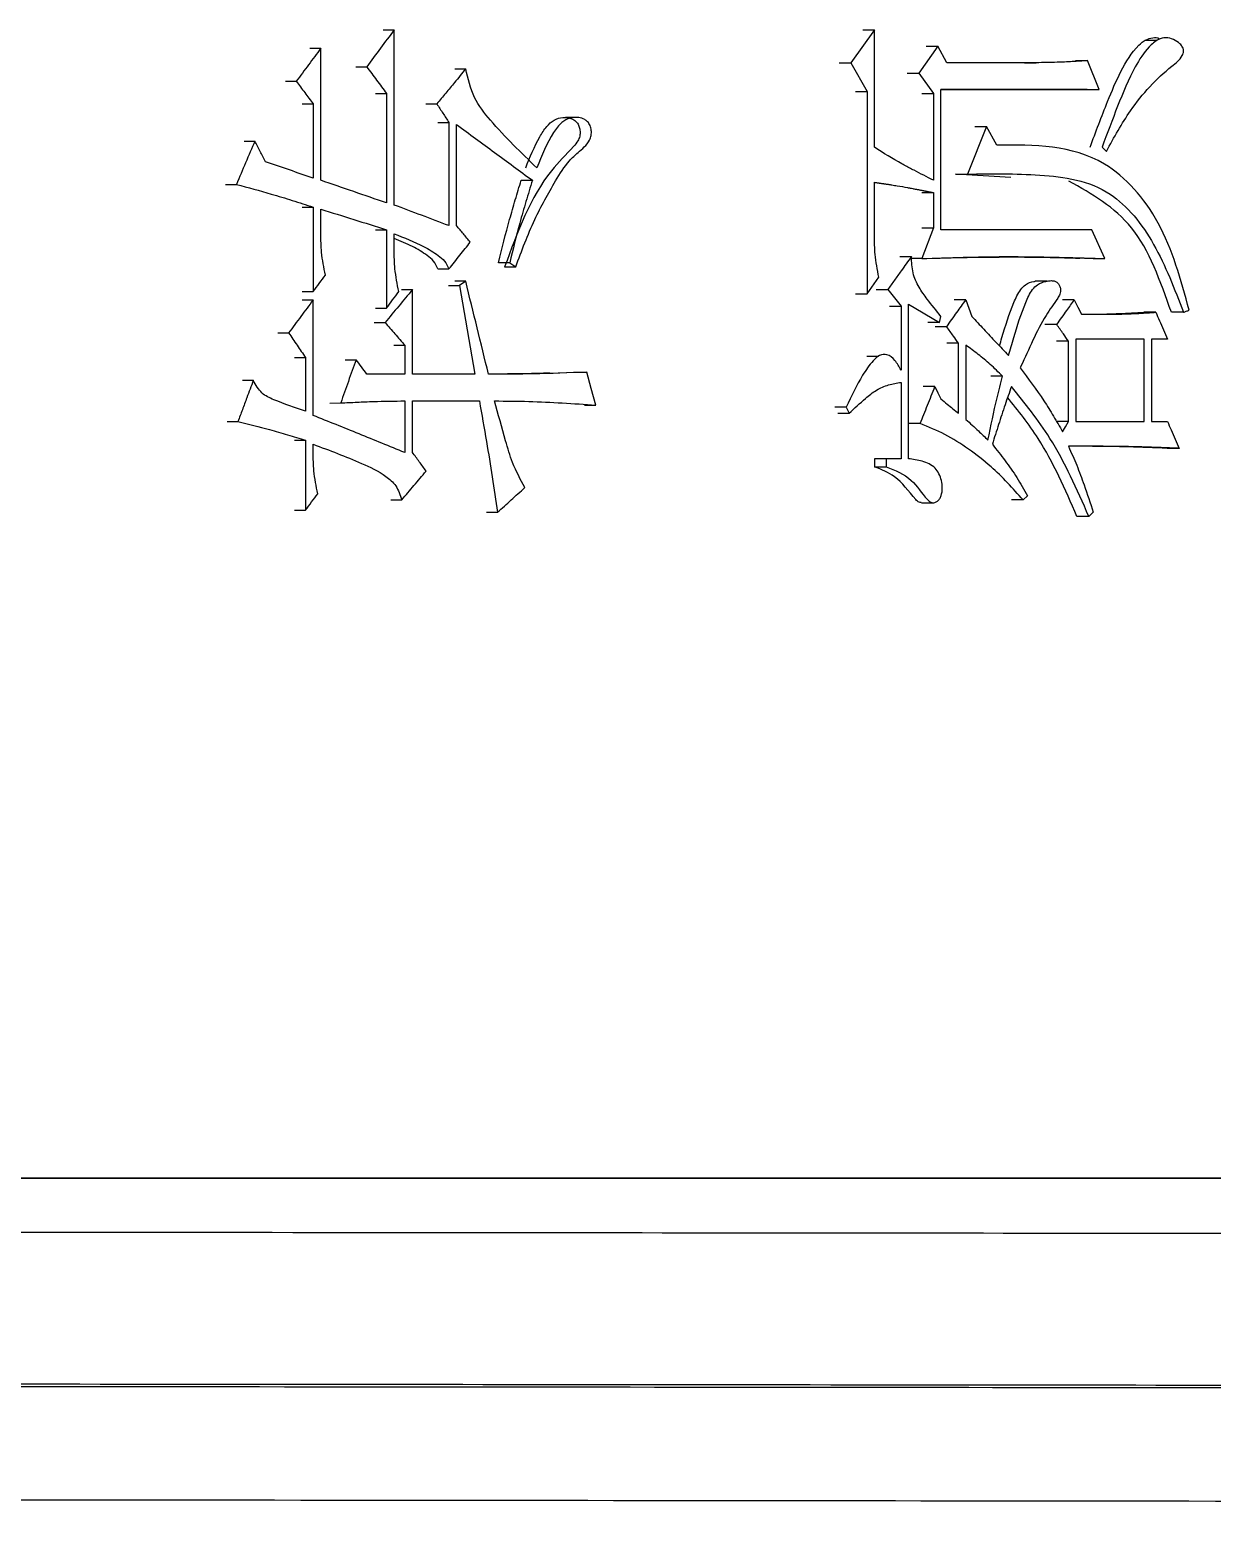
# Model space of a CAD drawing. Header units: millimetres. Extents: x 2404 to 4548, y 1024 to 2541.
# Drawn here: x 3312.79 to 3318.99, y 1237.47 to 1245.26 of the extents above; entities that cross this region are included whole.
import ezdxf

# ---------------------------------------------------------------- set-up
doc = ezdxf.new("R2010")
doc.units = ezdxf.units.MM

msp = doc.modelspace()

# ---------------------------------------------------------------- linework, layer by layer
at = {"color": 7, "linetype": 'Continuous', "lineweight": 25}
for p, q in [((3314.6447, 1245.259), (3314.7021, 1245.259)), ((3314.7021, 1244.3395), (3314.7021, 1245.259)), ((3317.2202, 1245.259), (3317.096, 1245.0859)), ((3317.1596, 1245.259), (3317.2202, 1245.259)), ((3317.2202, 1244.6424), (3317.2202, 1245.259)), ((3317.5532, 1245.1725), (3317.4527, 1245.0318)), ((3317.4921, 1245.1725), (3317.5532, 1245.1725)), ((3317.5995, 1245.0859), (3317.5532, 1245.1725)), ((3318.7019, 1245.2023), (3318.6388, 1245.2023)), ((3314.2605, 1245.1616), (3314.3175, 1245.1616)), ((3314.3175, 1244.4693), (3314.3175, 1245.1616)), ((3318.2752, 1245.0967), (3318.3373, 1245.0968)), ((3318.3985, 1244.9453), (3318.3373, 1245.0968)), ((3314.5008, 1245.0643), (3314.5581, 1245.0643)), ((3315.0193, 1245.0535), (3315.0772, 1245.0535)), ((3317.0355, 1245.0859), (3317.096, 1245.0859)), ((3317.096, 1245.0859), (3317.1814, 1244.9345)), ((3317.3917, 1245.0318), (3317.4527, 1245.0318)), ((3317.4527, 1245.0318), (3317.53, 1244.9237)), ((3318.0692, 1245.0859), (3317.5995, 1245.0859)), ((3318.0074, 1245.0859), (3318.0692, 1245.0859)), ((3314.1321, 1244.9885), (3314.1889, 1244.9885)), ((3317.1209, 1244.9345), (3317.1814, 1244.9345)), ((3317.1814, 1244.9345), (3317.1814, 1243.8744)), ((3317.5686, 1244.9453), (3318.3985, 1244.9453)), ((3317.5686, 1244.2097), (3317.5686, 1244.9453)), ((3318.336, 1244.9453), (3317.5686, 1244.9453)), ((3318.3363, 1244.9453), (3318.3985, 1244.9453)), ((3314.2204, 1244.8696), (3314.2773, 1244.8696)), ((3314.2773, 1244.8696), (3314.2773, 1244.4801)), ((3314.6621, 1244.9236), (3314.6621, 1244.3503)), ((3314.868, 1244.8696), (3314.9257, 1244.8696)), ((3317.469, 1244.9237), (3317.53, 1244.9237)), ((3317.53, 1244.9237), (3317.53, 1244.4693)), ((3315.6585, 1244.7991), (3315.5996, 1244.7991)), ((3314.9317, 1244.7722), (3314.9895, 1244.7722)), ((3314.9895, 1244.7722), (3314.9895, 1244.2313)), ((3315.0294, 1244.2313), (3315.0294, 1244.7614)), ((3317.8078, 1244.7506), (3317.7076, 1244.5018)), ((3317.7464, 1244.7506), (3317.8078, 1244.7506)), ((3317.8617, 1244.6532), (3317.8078, 1244.7506)), ((3313.915, 1244.6748), (3313.9715, 1244.6748)), ((3315.3685, 1244.4693), (3315.4268, 1244.4693)), ((3317.9352, 1244.4838), (3317.646, 1244.5018)), ((3317.6463, 1244.5018), (3317.7076, 1244.5018)), ((3313.8183, 1244.4477), (3313.8747, 1244.4477)), ((3317.2202, 1244.1773), (3317.2202, 1244.4585)), ((3317.469, 1244.4044), (3317.53, 1244.4044)), ((3317.53, 1244.4044), (3317.53, 1244.2205)), ((3314.2773, 1244.3287), (3314.2773, 1243.8852)), ((3314.3175, 1244.1881), (3314.3175, 1244.3179)), ((3314.6048, 1244.2097), (3314.6621, 1244.2097)), ((3314.6621, 1244.2097), (3314.6621, 1243.7986)), ((3314.7021, 1244.1015), (3314.7021, 1244.1881)), ((3317.53, 1244.2205), (3317.4681, 1244.0583)), ((3317.469, 1244.2205), (3317.53, 1244.2205)), ((3318.3603, 1244.2097), (3317.5686, 1244.2097)), ((3318.4291, 1244.0583), (3318.3603, 1244.2097)), ((3314.9314, 1244.0041), (3314.9895, 1244.0041)), ((3315.3077, 1244.0366), (3315.2496, 1244.0366)), ((3315.3077, 1244.0366), (3315.3395, 1244.015)), ((3317.3531, 1244.0691), (3317.414, 1244.0691)), ((3317.4681, 1244.0583), (3317.4072, 1244.0583)), ((3318.3665, 1244.0583), (3318.2977, 1244.0607)), ((3318.3668, 1244.0583), (3318.4291, 1244.0583)), ((3315.0772, 1243.9393), (3315.0193, 1243.9393)), ((3315.0772, 1243.9393), (3315.0453, 1243.9176)), ((3317.1814, 1243.8744), (3317.2435, 1243.9609)), ((3318.1257, 1243.9402), (3318.0634, 1243.9402)), ((3314.7405, 1243.896), (3314.798, 1243.896)), ((3314.798, 1243.4525), (3314.798, 1243.896)), ((3314.9874, 1243.9176), (3315.0453, 1243.9176)), ((3317.1209, 1243.8744), (3317.1814, 1243.8744)), ((3317.2293, 1243.896), (3317.29, 1243.896)), ((3317.29, 1243.896), (3317.3598, 1243.8095)), ((3314.2204, 1243.8419), (3314.2773, 1243.8419)), ((3314.2773, 1243.2361), (3314.2773, 1243.8419)), ((3317.299, 1243.8095), (3317.3598, 1243.8095)), ((3317.3598, 1243.8095), (3317.3598, 1243.4741)), ((3317.3985, 1243.8203), (3317.5609, 1243.7229)), ((3317.6999, 1243.8419), (3317.6386, 1243.8419)), ((3318.2685, 1243.8419), (3318.2064, 1243.8419)), ((3318.6959, 1243.777), (3318.6333, 1243.777)), ((3314.5968, 1243.7229), (3314.6541, 1243.7229)), ((3317.5609, 1243.7229), (3317.4998, 1243.7229)), ((3317.5995, 1243.7013), (3317.5384, 1243.7013)), ((3317.5609, 1243.7229), (3317.5686, 1243.7554)), ((3318.1766, 1243.7121), (3318.1146, 1243.7121)), ((3314.0919, 1243.6688), (3314.1487, 1243.6688)), ((3317.6613, 1243.6148), (3317.6001, 1243.6148)), ((3317.6613, 1243.247), (3317.6613, 1243.6148)), ((3318.2378, 1243.6256), (3318.1759, 1243.6256)), ((3318.2378, 1243.2037), (3318.2378, 1243.6256)), ((3318.635, 1243.6364), (3318.2761, 1243.6364)), ((3318.2761, 1243.6364), (3318.2761, 1243.2037)), ((3318.5722, 1243.6364), (3318.2761, 1243.6364)), ((3318.635, 1243.6364), (3318.5725, 1243.6364)), ((3318.635, 1243.2037), (3318.635, 1243.6364)), ((3318.7568, 1243.6364), (3318.6731, 1243.6364)), ((3318.6731, 1243.6364), (3318.6731, 1243.2037)), ((3318.7568, 1243.6364), (3318.6941, 1243.6364)), ((3314.1803, 1243.539), (3314.2371, 1243.539)), ((3314.2371, 1243.539), (3314.2371, 1243.2578)), ((3314.7006, 1243.6039), (3314.7581, 1243.6039)), ((3314.7581, 1243.6039), (3314.7581, 1243.4525)), ((3317.2412, 1243.5454), (3317.1802, 1243.5454)), ((3317.6999, 1243.604), (3317.6999, 1243.2145)), ((3314.4448, 1243.5282), (3314.502, 1243.5282)), ((3315.5173, 1243.4584), (3315.6528, 1243.4633)), ((3315.6528, 1243.4633), (3315.7118, 1243.4633)), ((3313.907, 1243.4202), (3313.9635, 1243.4202)), ((3314.7581, 1243.4525), (3314.5581, 1243.4525)), ((3315.1249, 1243.4525), (3314.798, 1243.4525)), ((3317.3598, 1243.4092), (3317.3598, 1243.009)), ((3317.5377, 1243.3876), (3317.4767, 1243.3876)), ((3317.8924, 1243.4417), (3317.8309, 1243.4417)), ((3314.3647, 1243.301), (3314.4218, 1243.3011)), ((3314.7581, 1243.3119), (3314.7581, 1243.0414)), ((3314.798, 1243.3119), (3315.1488, 1243.3119)), ((3314.798, 1243.0414), (3314.798, 1243.3119)), ((3315.0908, 1243.3119), (3315.1488, 1243.3119)), ((3315.7005, 1243.2902), (3315.7592, 1243.2902)), ((3317.0726, 1243.2794), (3317.0122, 1243.2794)), ((3317.0278, 1243.247), (3317.0882, 1243.247)), ((3317.0726, 1243.2794), (3317.0882, 1243.247)), ((3313.8264, 1243.2037), (3313.8828, 1243.2037)), ((3318.2378, 1243.2037), (3318.1759, 1243.2037)), ((3318.2761, 1243.2037), (3318.635, 1243.2037)), ((3318.6731, 1243.2037), (3318.7568, 1243.2037)), ((3314.2371, 1243.1063), (3314.2371, 1242.7385)), ((3314.2773, 1243.0414), (3314.2773, 1243.0847)), ((3317.2212, 1243.009), (3317.2212, 1242.9657)), ((3317.2823, 1243.009), (3317.2216, 1243.009)), ((3317.2823, 1243.009), (3317.2823, 1242.9657)), ((3317.3598, 1243.009), (3317.2823, 1243.009)), ((3318.8176, 1243.0631), (3318.7548, 1243.0631)), ((3317.2212, 1242.9657), (3317.2823, 1242.9657)), ((3314.6846, 1242.7926), (3314.7421, 1242.7926)), ((3317.4668, 1242.778), (3317.5282, 1242.778)), ((3318.0001, 1242.7927), (3318.0231, 1242.8143)), ((3315.1861, 1242.7277), (3315.2442, 1242.7277)), ((3318.345, 1242.7061), (3318.2825, 1242.7061)), ((3318.345, 1242.7061), (3318.3679, 1242.7278))]:
    msp.add_line(p, q, dxfattribs=at)
at = {"color": 7, "linetype": 'Continuous', "lineweight": 25, "flags": 128}
for points in [[(3314.6047, 1244.9236), (3314.6333, 1244.9236), (3314.6621, 1244.9236)], [(3318.4138, 1244.6424), (3318.4253, 1244.6316), (3318.4367, 1244.6208)], [(3314.2204, 1244.3287), (3314.2364, 1244.3287), (3314.2527, 1244.3287), (3314.2773, 1244.3287)], [(3315.2813, 1244.015), (3315.2956, 1244.015), (3315.3102, 1244.015), (3315.3249, 1244.015), (3315.3395, 1244.015)], [(3314.2204, 1243.8852), (3314.2346, 1243.8852), (3314.249, 1243.8852), (3314.2773, 1243.8852)], [(3315.0453, 1243.9176), (3315.0851, 1243.6851), (3315.1249, 1243.4525)], [(3314.6048, 1243.7986), (3314.619, 1243.7986), (3314.6336, 1243.7986), (3314.6621, 1243.7986)], [(3317.3985, 1243.009), (3317.3985, 1243.4147), (3317.3985, 1243.8203)], [(3317.6999, 1243.8419), (3317.7153, 1243.7987), (3317.7307, 1243.7554)], [(3318.2685, 1243.8419), (3318.2876, 1243.8041), (3318.3067, 1243.7662)], [(3318.8404, 1243.777), (3318.8148, 1243.777), (3318.7961, 1243.777), (3318.7776, 1243.777)], [(3315.7592, 1243.2902), (3315.7355, 1243.3768), (3315.7118, 1243.4633)], [(3317.5377, 1243.3876), (3317.5532, 1243.3552), (3317.5686, 1243.3227)], [(3317.4604, 1243.1929), (3317.4449, 1243.1929), (3317.4294, 1243.1929), (3317.3995, 1243.1929)], [(3318.2072, 1243.1496), (3318.2225, 1243.1767), (3318.2378, 1243.2037)], [(3314.1803, 1243.1063), (3314.1947, 1243.1063), (3314.2094, 1243.1063), (3314.2371, 1243.1063)], [(3318.0001, 1242.7927), (3317.9774, 1242.7927), (3317.9578, 1242.7927), (3317.9384, 1242.7927)], [(3314.1803, 1242.7385), (3314.1945, 1242.7385), (3314.2089, 1242.7385), (3314.2371, 1242.7385)]]:
    msp.add_lwpolyline(points, dxfattribs=at)
at = {"color": 7, "linetype": 'Continuous', "lineweight": 25}
for points, knots in [([(3314.7021, 1245.259), (3314.6781, 1245.2265), (3314.6301, 1245.1616), (3314.5821, 1245.0967), (3314.5581, 1245.0643)], [0, 0, 0, 0, 0.5, 1, 1, 1, 1]), ([(3318.3513, 1244.6424), (3318.3813, 1244.723), (3318.4315, 1244.858), (3318.5099, 1245.0421), (3318.5777, 1245.1556), (3318.6414, 1245.2071), (3318.6791, 1245.2191), (3318.7058, 1245.218), (3318.718, 1245.2104), (3318.7193, 1245.2095)], [0, 0, 0, 0, 0.340614, 0.570086, 0.802719, 0.875052, 0.933763, 0.992662, 1, 1, 1, 1]), ([(3318.4367, 1244.6208), (3318.4771, 1244.6941), (3318.5722, 1244.8665), (3318.7156, 1245.022), (3318.8242, 1245.101), (3318.8401, 1245.1337), (3318.8423, 1245.1452), (3318.8409, 1245.1566), (3318.8348, 1245.1709), (3318.8181, 1245.1909), (3318.7884, 1245.2102), (3318.7488, 1245.2211), (3318.7028, 1245.2074), (3318.6449, 1245.1579), (3318.5692, 1245.0408), (3318.4944, 1244.858), (3318.4408, 1244.7144), (3318.4139, 1244.6424)], [0, 0, 0, 0, 0.163724, 0.385241, 0.440262, 0.448909, 0.455116, 0.461357, 0.469621, 0.484499, 0.514444, 0.547094, 0.577932, 0.622921, 0.7083, 0.85364, 1, 1, 1, 1]), ([(3314.3175, 1245.1616), (3314.2961, 1245.1328), (3314.2532, 1245.0751), (3314.2103, 1245.0174), (3314.1889, 1244.9885)], [0, 0, 0, 0, 0.5, 1, 1, 1, 1]), ([(3318.3373, 1245.0968), (3318.3108, 1245.0949), (3318.2577, 1245.0912), (3318.1684, 1245.0872), (3318.1055, 1245.0864), (3318.0692, 1245.0859)], [0, 0, 0, 0, 0.29749, 0.594994, 1, 1, 1, 1]), ([(3314.5581, 1245.0643), (3314.5754, 1245.0408), (3314.6101, 1244.994), (3314.6448, 1244.9471), (3314.6621, 1244.9236)], [0, 0, 0, 0, 0.499999, 1, 1, 1, 1]), ([(3315.0772, 1245.0535), (3315.0577, 1245.0298), (3315.0227, 1244.9873), (3314.9723, 1244.926), (3314.9412, 1244.8884), (3314.9257, 1244.8696)], [0, 0, 0, 0, 0.386049, 0.693024, 1, 1, 1, 1]), ([(3315.4506, 1244.5342), (3315.3675, 1244.6143), (3315.2513, 1244.7262), (3315.1141, 1244.8986), (3315.0896, 1245.0014), (3315.0772, 1245.0535)], [0, 0, 0, 0, 0.553442, 0.773992, 1, 1, 1, 1]), ([(3314.1889, 1244.9885), (3314.2036, 1244.9687), (3314.2331, 1244.9291), (3314.2626, 1244.8894), (3314.2773, 1244.8696)], [0, 0, 0, 0, 0.499999, 1, 1, 1, 1]), ([(3314.9257, 1244.8696), (3314.9364, 1244.8533), (3314.9576, 1244.8209), (3314.9789, 1244.7884), (3314.9895, 1244.7722)], [0, 0, 0, 0, 0.499999, 1, 1, 1, 1]), ([(3315.3919, 1244.5342), (3315.4143, 1244.5901), (3315.4452, 1244.6672), (3315.4981, 1244.7502), (3315.5394, 1244.7884), (3315.5848, 1244.8016), (3315.6225, 1244.7977), (3315.6487, 1244.7853), (3315.6644, 1244.7694), (3315.6739, 1244.749), (3315.6779, 1244.7252), (3315.6759, 1244.6998), (3315.6648, 1244.671), (3315.6121, 1244.613), (3315.4386, 1244.441), (3315.3488, 1244.1983), (3315.281, 1244.015)], [0, 0, 0, 0, 0.133499, 0.184051, 0.225722, 0.267722, 0.304937, 0.324851, 0.341374, 0.357927, 0.374455, 0.392764, 0.411749, 0.441496, 0.578283, 1, 1, 1, 1]), ([(3315.3395, 1244.015), (3315.3708, 1244.099), (3315.4296, 1244.257), (3315.5306, 1244.4385), (3315.6057, 1244.559), (3315.6614, 1244.6121), (3315.6996, 1244.6429), (3315.7252, 1244.6722), (3315.7359, 1244.7045), (3315.7367, 1244.7314), (3315.7305, 1244.7567), (3315.7179, 1244.7765), (3315.6974, 1244.7916), (3315.6654, 1244.8009), (3315.6229, 1244.7985), (3315.5753, 1244.7718), (3315.5106, 1244.686), (3315.4762, 1244.5989), (3315.4506, 1244.5342)], [0, 0, 0, 0, 0.197624, 0.371591, 0.471167, 0.521337, 0.556787, 0.592598, 0.61138, 0.630161, 0.649113, 0.666951, 0.682877, 0.711545, 0.752921, 0.793459, 0.846543, 1, 1, 1, 1]), ([(3315.0294, 1244.7614), (3315.0957, 1244.7127), (3315.2284, 1244.6154), (3315.3607, 1244.518), (3315.4268, 1244.4693)], [0, 0, 0, 0, 0.5, 1, 1, 1, 1]), ([(3313.9715, 1244.6748), (3313.9554, 1244.637), (3313.9231, 1244.5613), (3313.8909, 1244.4855), (3313.8747, 1244.4477)], [0, 0, 0, 0, 0.499999, 1, 1, 1, 1]), ([(3314.0279, 1244.5667), (3314.0185, 1244.5847), (3313.9997, 1244.6208), (3313.9809, 1244.6568), (3313.9715, 1244.6748)], [0, 0, 0, 0, 0.499998, 1, 1, 1, 1]), ([(3317.53, 1244.4693), (3317.496, 1244.4866), (3317.4576, 1244.506), (3317.4025, 1244.5347), (3317.3321, 1244.5717), (3317.2679, 1244.6123), (3317.2202, 1244.6424)], [0, 0, 0, 0, 0.3251759, 0.3658227, 0.5284141, 1, 1, 1, 1]), ([(3318.8708, 1243.7879), (3318.8271, 1243.9472), (3318.742, 1244.2577), (3318.3855, 1244.6576), (3318.059, 1244.6549), (3317.8617, 1244.6532)], [0, 0, 0, 0, 0.294377, 0.5735664, 1, 1, 1, 1]), ([(3314.2773, 1244.4801), (3314.2358, 1244.4946), (3314.1527, 1244.5234), (3314.0695, 1244.5523), (3314.0279, 1244.5667)], [0, 0, 0, 0, 0.4999992, 1, 1, 1, 1]), ([(3314.6621, 1244.3503), (3314.6048, 1244.3702), (3314.4901, 1244.4098), (3314.375, 1244.4495), (3314.3175, 1244.4693)], [0, 0, 0, 0, 0.5000002, 1, 1, 1, 1]), ([(3315.2493, 1244.0366), (3315.268, 1244.1128), (3315.2953, 1244.2237), (3315.3372, 1244.367), (3315.3578, 1244.4352), (3315.3681, 1244.4693)], [0, 0, 0, 0, 0.5221196, 0.7610345, 1, 1, 1, 1]), ([(3315.4268, 1244.4693), (3315.4155, 1244.4321), (3315.3929, 1244.3576), (3315.3513, 1244.2141), (3315.3249, 1244.1064), (3315.3077, 1244.0366)], [0, 0, 0, 0, 0.260983, 0.521979, 1, 1, 1, 1]), ([(3317.7076, 1244.5018), (3317.8335, 1244.5034), (3318.085, 1244.5065), (3318.4529, 1244.4546), (3318.7029, 1244.1393), (3318.794, 1243.8994), (3318.8404, 1243.777)], [0, 0, 0, 0, 0.273656, 0.546764, 0.768873, 1, 1, 1, 1]), ([(3313.8747, 1244.4477), (3313.9358, 1244.4313), (3314.0339, 1244.4051), (3314.1678, 1244.3638), (3314.2408, 1244.3404), (3314.2773, 1244.3287)], [0, 0, 0, 0, 0.452168, 0.726066, 1, 1, 1, 1]), ([(3317.2202, 1244.4585), (3317.2225, 1244.4582), (3317.2271, 1244.4575), (3317.2327, 1244.4567), (3317.2384, 1244.4559), (3317.243, 1244.4552), (3317.2476, 1244.4546), (3317.2521, 1244.4539), (3317.2567, 1244.4533), (3317.2624, 1244.4524), (3317.2669, 1244.4518), (3317.2726, 1244.4509), (3317.2783, 1244.4501), (3317.2851, 1244.4491), (3317.2919, 1244.448), (3317.2988, 1244.447), (3317.3056, 1244.4459), (3317.3192, 1244.4438), (3317.3488, 1244.4391), (3317.3782, 1244.4339), (3317.4009, 1244.4297), (3317.4099, 1244.428), (3317.419, 1244.4263), (3317.4303, 1244.4242), (3317.4393, 1244.4224), (3317.4484, 1244.4207), (3317.4551, 1244.4194), (3317.4608, 1244.4183), (3317.4664, 1244.4171), (3317.471, 1244.4163), (3317.4755, 1244.4154), (3317.48, 1244.4145), (3317.4845, 1244.4136), (3317.4901, 1244.4124), (3317.4947, 1244.4115), (3317.5003, 1244.4104), (3317.5048, 1244.4095), (3317.5093, 1244.4086), (3317.5138, 1244.4077), (3317.5183, 1244.4068), (3317.5241, 1244.4056), (3317.5276, 1244.4049), (3317.53, 1244.4044)], [0, 0, 0, 0, 0.0219516, 0.0439031, 0.0548788, 0.0768302, 0.0878059, 0.0987817, 0.1207331, 0.1317088, 0.1536602, 0.164636, 0.1865874, 0.2085388, 0.2304903, 0.2524417, 0.2743931, 0.2963446, 0.3841508, 0.5597666, 0.581718, 0.6036694, 0.6475723, 0.6695238, 0.7134267, 0.7353781, 0.7573295, 0.779281, 0.7902567, 0.8122081, 0.8231838, 0.8341595, 0.856111, 0.8670867, 0.8890381, 0.9000138, 0.9219653, 0.932941, 0.9439167, 0.9658681, 0.9768438, 1, 1, 1, 1]), ([(3318.7773, 1243.777), (3318.7198, 1243.9403), (3318.6083, 1244.2571), (3318.3606, 1244.397), (3318.2405, 1244.4648)], [0, 0, 0, 0, 0.515406, 1, 1, 1, 1]), ([(3314.3175, 1244.3179), (3314.375, 1244.2998), (3314.4901, 1244.2638), (3314.6048, 1244.2277), (3314.6621, 1244.2097)], [0, 0, 0, 0, 0.5, 1, 1, 1, 1]), ([(3314.9895, 1244.2313), (3314.9417, 1244.2494), (3314.846, 1244.2854), (3314.7501, 1244.3215), (3314.7021, 1244.3395)], [0, 0, 0, 0, 0.5, 1, 1, 1, 1]), ([(3314.3416, 1243.9717), (3314.3336, 1244.0115), (3314.3193, 1244.0826), (3314.318, 1244.1558), (3314.3175, 1244.1881)], [0, 0, 0, 0, 0.558835, 1, 1, 1, 1]), ([(3314.7021, 1244.1881), (3314.7544, 1244.1679), (3314.8341, 1244.1371), (3314.9204, 1244.0852), (3314.969, 1244.0485), (3314.9826, 1244.019), (3314.9895, 1244.0042)], [0, 0, 0, 0, 0.494008, 0.754052, 0.875824, 1, 1, 1, 1]), ([(3314.9314, 1244.0042), (3314.9245, 1244.019), (3314.911, 1244.0485), (3314.8624, 1244.0851), (3314.7947, 1244.1267), (3314.7347, 1244.1503), (3314.7021, 1244.1632)], [0, 0, 0, 0, 0.152424, 0.301831, 0.620832, 1, 1, 1, 1]), ([(3315.101, 1244.1448), (3315.0891, 1244.1592), (3315.0652, 1244.1881), (3315.0413, 1244.2169), (3315.0294, 1244.2313)], [0, 0, 0, 0, 0.500001, 1, 1, 1, 1]), ([(3317.2435, 1243.9609), (3317.2358, 1244.0007), (3317.222, 1244.0718), (3317.2208, 1244.145), (3317.2202, 1244.1773)], [0, 0, 0, 0, 0.558835, 1, 1, 1, 1]), ([(3314.7261, 1243.8852), (3314.7182, 1243.9249), (3314.7039, 1243.9961), (3314.7027, 1244.0692), (3314.7021, 1244.1015)], [0, 0, 0, 0, 0.558835, 1, 1, 1, 1]), ([(3314.9895, 1244.0041), (3314.9991, 1244.0162), (3315.0182, 1244.0403), (3315.0554, 1244.0872), (3315.083, 1244.122), (3315.101, 1244.1448)], [0, 0, 0, 0, 0.257094, 0.514188, 1, 1, 1, 1]), ([(3317.414, 1244.0691), (3317.3961, 1244.0441), (3317.3665, 1244.0028), (3317.3252, 1243.9451), (3317.3018, 1243.9124), (3317.29, 1243.896)], [0, 0, 0, 0, 0.432628, 0.7163138, 1, 1, 1, 1]), ([(3317.5686, 1243.7554), (3317.5447, 1243.7853), (3317.5052, 1243.8347), (3317.4523, 1243.9066), (3317.4183, 1243.9824), (3317.4154, 1244.04), (3317.414, 1244.0691)], [0, 0, 0, 0, 0.334385, 0.552202, 0.773272, 1, 1, 1, 1]), ([(3317.4681, 1244.0583), (3317.5405, 1244.0609), (3317.6852, 1244.066), (3317.8474, 1244.0689), (3317.9397, 1244.0688), (3317.9622, 1244.0687), (3317.9689, 1244.0686), (3317.9757, 1244.0686), (3317.9824, 1244.0685), (3317.9892, 1244.0685), (3317.9982, 1244.0684), (3318.0072, 1244.0683), (3318.0162, 1244.0682), (3318.0229, 1244.0682), (3318.0296, 1244.0681), (3318.0364, 1244.068), (3318.0431, 1244.0679), (3318.0499, 1244.0678), (3318.0588, 1244.0677), (3318.0678, 1244.0676), (3318.0768, 1244.0674), (3318.0835, 1244.0673), (3318.0903, 1244.0672), (3318.097, 1244.0671), (3318.1038, 1244.067), (3318.1105, 1244.0668), (3318.1172, 1244.0667), (3318.124, 1244.0666), (3318.1329, 1244.0664), (3318.1419, 1244.0662), (3318.1509, 1244.066), (3318.1576, 1244.0659), (3318.1643, 1244.0657), (3318.1711, 1244.0656), (3318.1778, 1244.0654), (3318.1845, 1244.0653), (3318.1935, 1244.065), (3318.2025, 1244.0648), (3318.2114, 1244.0646), (3318.2181, 1244.0644), (3318.2249, 1244.0643), (3318.2316, 1244.0641), (3318.2383, 1244.0639), (3318.245, 1244.0637), (3318.2517, 1244.0635), (3318.2585, 1244.0634), (3318.2674, 1244.0631), (3318.2764, 1244.0629), (3318.2853, 1244.0626), (3318.2921, 1244.0624), (3318.2988, 1244.0622), (3318.3055, 1244.062), (3318.3122, 1244.0618), (3318.3189, 1244.0616), (3318.3279, 1244.0614), (3318.3368, 1244.0611), (3318.3458, 1244.0608), (3318.3525, 1244.0606), (3318.3592, 1244.0604), (3318.3659, 1244.0602), (3318.3726, 1244.06), (3318.3793, 1244.0598), (3318.386, 1244.0596), (3318.395, 1244.0593), (3318.4039, 1244.0591), (3318.4129, 1244.0588), (3318.4205, 1244.0586), (3318.4259, 1244.0584), (3318.4291, 1244.0583)], [0, 0, 0, 0, 0.2246902, 0.4493888, 0.5055613, 0.5125828, 0.5196044, 0.5266259, 0.5336475, 0.540669, 0.5476905, 0.5617336, 0.5687552, 0.5757767, 0.5827982, 0.5898198, 0.5968413, 0.6038628, 0.6108844, 0.6249275, 0.631949, 0.6389705, 0.6459921, 0.6530136, 0.6600352, 0.6670567, 0.6740782, 0.6810998, 0.6881213, 0.7021644, 0.7091859, 0.7162075, 0.723229, 0.7302506, 0.7372721, 0.7442936, 0.7513152, 0.7653583, 0.7723798, 0.7794013, 0.7864229, 0.7934444, 0.800466, 0.8074875, 0.814509, 0.8215306, 0.8285521, 0.8425952, 0.8496167, 0.8566383, 0.8636598, 0.8706814, 0.8777029, 0.8847244, 0.891746, 0.9057891, 0.9128106, 0.9198321, 0.9268537, 0.9338752, 0.9408967, 0.9479183, 0.9549398, 0.9619614, 0.9760044, 0.983026, 0.9900475, 1, 1, 1, 1]), ([(3317.5445, 1244.061), (3317.5532, 1244.0612), (3317.6314, 1244.0637), (3317.8844, 1244.0686), (3318.1039, 1244.0657), (3318.2275, 1244.0629), (3318.2732, 1244.0616), (3318.2916, 1244.0611), (3318.2973, 1244.0609), (3318.2976, 1244.0609), (3318.2978, 1244.0609)], [0, 0, 0, 0, 0.05514, 0.498585, 0.766188, 0.892547, 0.95596, 0.964089, 0.972518, 1, 1, 1, 1]), ([(3314.2773, 1243.8852), (3314.288, 1243.8996), (3314.3095, 1243.9285), (3314.3309, 1243.9573), (3314.3416, 1243.9717)], [0, 0, 0, 0, 0.5, 1, 1, 1, 1]), ([(3315.1965, 1243.4525), (3315.1766, 1243.5336), (3315.1369, 1243.6959), (3315.0971, 1243.8581), (3315.0772, 1243.9393)], [0, 0, 0, 0, 0.5, 1, 1, 1, 1]), ([(3317.8761, 1243.6002), (3317.8803, 1243.6148), (3317.9029, 1243.6921), (3317.9352, 1243.7933), (3317.9779, 1243.8885), (3318.0157, 1243.9266), (3318.0437, 1243.9371), (3318.061, 1243.9393), (3318.0632, 1243.9396)], [0, 0, 0, 0, 0.106522, 0.565835, 0.752734, 0.847216, 0.981134, 1, 1, 1, 1]), ([(3317.9232, 1243.5499), (3317.9324, 1243.5812), (3317.9597, 1243.6754), (3317.9971, 1243.7934), (3318.04, 1243.8884), (3318.0779, 1243.927), (3318.1136, 1243.9382), (3318.1447, 1243.944), (3318.1656, 1243.9413), (3318.1801, 1243.9327), (3318.1901, 1243.9197), (3318.1959, 1243.9035), (3318.197, 1243.8865), (3318.1924, 1243.8678), (3318.1654, 1243.8262), (3318.0836, 1243.7144), (3318.03, 1243.5804), (3317.986, 1243.4878), (3317.9846, 1243.485)], [0, 0, 0, 0, 0.09118, 0.273688, 0.348082, 0.385671, 0.439079, 0.473308, 0.494951, 0.511315, 0.527714, 0.54364, 0.558961, 0.57304, 0.596062, 0.704689, 0.991099, 1, 1, 1, 1]), ([(3314.798, 1243.896), (3314.7741, 1243.8672), (3314.7261, 1243.8095), (3314.6781, 1243.7518), (3314.6541, 1243.7229)], [0, 0, 0, 0, 0.5, 1, 1, 1, 1]), ([(3314.6621, 1243.7986), (3314.6728, 1243.8131), (3314.6941, 1243.8419), (3314.7155, 1243.8708), (3314.7261, 1243.8852)], [0, 0, 0, 0, 0.5, 1, 1, 1, 1]), ([(3314.2773, 1243.8419), (3314.2559, 1243.8131), (3314.213, 1243.7554), (3314.1701, 1243.6977), (3314.1487, 1243.6688)], [0, 0, 0, 0, 0.5, 1, 1, 1, 1]), ([(3317.5995, 1243.7013), (3317.6084, 1243.7138), (3317.6263, 1243.7388), (3317.6597, 1243.7856), (3317.6842, 1243.82), (3317.6999, 1243.8419)], [0, 0, 0, 0, 0.266242, 0.532485, 1, 1, 1, 1]), ([(3318.1766, 1243.7121), (3318.1854, 1243.7246), (3318.2031, 1243.7496), (3318.2337, 1243.7928), (3318.2555, 1243.8236), (3318.2685, 1243.8419)], [0, 0, 0, 0, 0.2884292, 0.5768584, 1, 1, 1, 1]), ([(3318.3066, 1243.7665), (3318.3291, 1243.7665), (3318.3949, 1243.7666), (3318.5038, 1243.7699), (3318.59, 1243.7746), (3318.633, 1243.777)], [0, 0, 0, 0, 0.2062791, 0.6030627, 1, 1, 1, 1]), ([(3318.3067, 1243.7662), (3318.35, 1243.7661), (3318.396, 1243.7661), (3318.4446, 1243.7665), (3318.4527, 1243.7666), (3318.4608, 1243.7667), (3318.4689, 1243.7668), (3318.4757, 1243.7669), (3318.4824, 1243.767), (3318.4878, 1243.7671), (3318.4946, 1243.7673), (3318.5013, 1243.7674), (3318.5121, 1243.7676), (3318.5229, 1243.7679), (3318.5337, 1243.7682), (3318.5418, 1243.7685), (3318.5499, 1243.7687), (3318.5606, 1243.7691), (3318.5701, 1243.7695), (3318.5795, 1243.7699), (3318.5849, 1243.7702), (3318.5916, 1243.7705), (3318.5984, 1243.7708), (3318.6091, 1243.7714), (3318.6199, 1243.772), (3318.6334, 1243.7728), (3318.6441, 1243.7735), (3318.6576, 1243.7744), (3318.6683, 1243.7751), (3318.682, 1243.7761), (3318.6903, 1243.7766), (3318.6959, 1243.777)], [0, 0, 0, 0, 0.332695, 0.353489, 0.374282, 0.395075, 0.415869, 0.436662, 0.447059, 0.467852, 0.478249, 0.499042, 0.519836, 0.561422, 0.582216, 0.603009, 0.623803, 0.644596, 0.686183, 0.69658, 0.717373, 0.72777, 0.748563, 0.769356, 0.810943, 0.831737, 0.873323, 0.894117, 0.935704, 0.956497, 1, 1, 1, 1]), ([(3318.6959, 1243.777), (3318.7023, 1243.7623), (3318.7156, 1243.7315), (3318.7359, 1243.6847), (3318.7499, 1243.6525), (3318.7568, 1243.6364)], [0, 0, 0, 0, 0.313727, 0.656864, 1, 1, 1, 1]), ([(3318.8404, 1243.777), (3318.8455, 1243.7788), (3318.8556, 1243.7825), (3318.8657, 1243.7861), (3318.8708, 1243.7879)], [0, 0, 0, 0, 0.499988, 1, 1, 1, 1]), ([(3314.6541, 1243.7229), (3314.6715, 1243.7031), (3314.7061, 1243.6634), (3314.7408, 1243.6238), (3314.7581, 1243.6039)], [0, 0, 0, 0, 0.499998, 1, 1, 1, 1]), ([(3317.6613, 1243.6148), (3317.6524, 1243.6273), (3317.6376, 1243.6479), (3317.6171, 1243.6768), (3317.6054, 1243.6931), (3317.5995, 1243.7013)], [0, 0, 0, 0, 0.432649, 0.716324, 1, 1, 1, 1]), ([(3317.7307, 1243.7554), (3317.7516, 1243.7331), (3317.7941, 1243.6878), (3317.8583, 1243.6192), (3317.9016, 1243.573), (3317.9232, 1243.5499)], [0, 0, 0, 0, 0.32488, 0.66244, 1, 1, 1, 1]), ([(3318.2378, 1243.6256), (3318.229, 1243.6381), (3318.2144, 1243.6587), (3318.1939, 1243.6876), (3318.1824, 1243.704), (3318.1766, 1243.7121)], [0, 0, 0, 0, 0.432649, 0.716324, 1, 1, 1, 1]), ([(3314.1487, 1243.6688), (3314.1634, 1243.6472), (3314.1929, 1243.6039), (3314.2224, 1243.5607), (3314.2371, 1243.539)], [0, 0, 0, 0, 0.499998, 1, 1, 1, 1]), ([(3317.3598, 1243.4741), (3317.35, 1243.4915), (3317.3309, 1243.5255), (3317.2903, 1243.56), (3317.2455, 1243.553), (3317.202, 1243.5125), (3317.1403, 1243.4237), (3317.0996, 1243.3368), (3317.0726, 1243.2794)], [0, 0, 0, 0, 0.121652, 0.238643, 0.329835, 0.425879, 0.621221, 1, 1, 1, 1]), ([(3317.8924, 1243.4417), (3317.871, 1243.4626), (3317.8298, 1243.5028), (3317.7653, 1243.5567), (3317.7217, 1243.5882), (3317.6999, 1243.604)], [0, 0, 0, 0, 0.349925, 0.674457, 1, 1, 1, 1]), ([(3314.502, 1243.5282), (3314.4886, 1243.4904), (3314.4619, 1243.4146), (3314.4352, 1243.3389), (3314.4218, 1243.3011)], [0, 0, 0, 0, 0.499999, 1, 1, 1, 1]), ([(3314.5581, 1243.4525), (3314.5487, 1243.4651), (3314.53, 1243.4904), (3314.5113, 1243.5156), (3314.502, 1243.5282)], [0, 0, 0, 0, 0.500001, 1, 1, 1, 1]), ([(3315.7118, 1243.4633), (3315.6182, 1243.4593), (3315.5221, 1243.4552), (3315.4233, 1243.4538), (3315.416, 1243.4537), (3315.4087, 1243.4536), (3315.4014, 1243.4535), (3315.3941, 1243.4534), (3315.3868, 1243.4533), (3315.3795, 1243.4532), (3315.3722, 1243.4531), (3315.3624, 1243.4531), (3315.3527, 1243.453), (3315.3429, 1243.4529), (3315.3356, 1243.4529), (3315.3283, 1243.4528), (3315.321, 1243.4528), (3315.3137, 1243.4528), (3315.3063, 1243.4527), (3315.299, 1243.4527), (3315.2893, 1243.4527), (3315.2795, 1243.4526), (3315.2698, 1243.4526), (3315.2624, 1243.4526), (3315.2551, 1243.4526), (3315.2478, 1243.4526), (3315.2405, 1243.4525), (3315.2331, 1243.4525), (3315.2258, 1243.4525), (3315.2185, 1243.4525), (3315.2087, 1243.4525), (3315.2014, 1243.4525), (3315.1965, 1243.4525)], [0, 0, 0, 0, 0.54643, 0.560604, 0.574777, 0.588951, 0.603124, 0.617298, 0.631471, 0.645645, 0.659818, 0.673992, 0.702338, 0.716512, 0.730685, 0.744859, 0.759032, 0.773206, 0.787379, 0.801553, 0.815726, 0.844073, 0.858247, 0.87242, 0.886594, 0.900767, 0.914941, 0.929114, 0.943288, 0.957461, 0.971635, 1, 1, 1, 1]), ([(3315.5176, 1243.4577), (3315.5162, 1243.4577), (3315.5105, 1243.4575), (3315.4559, 1243.4557), (3315.3691, 1243.4539), (3315.2774, 1243.453), (3315.2242, 1243.4527), (3315.2019, 1243.4526), (3315.1965, 1243.4526)], [0, 0, 0, 0, 0.035118, 0.139502, 0.536343, 0.82284, 0.957086, 1, 1, 1, 1]), ([(3317.9847, 1243.485), (3318.0272, 1243.4288), (3318.0884, 1243.3478), (3318.1595, 1243.2325), (3318.1913, 1243.1773), (3318.2072, 1243.1496)], [0, 0, 0, 0, 0.5323403, 0.7660465, 1, 1, 1, 1]), ([(3313.9635, 1243.4201), (3313.952, 1243.3894), (3313.9329, 1243.338), (3313.906, 1243.2659), (3313.8905, 1243.2244), (3313.8828, 1243.2037)], [0, 0, 0, 0, 0.425233, 0.712616, 1, 1, 1, 1]), ([(3314.2371, 1243.2578), (3314.182, 1243.2765), (3314.105, 1243.3027), (3314.0037, 1243.3476), (3313.977, 1243.3957), (3313.9635, 1243.4201)], [0, 0, 0, 0, 0.554938, 0.7747379, 1, 1, 1, 1]), ([(3317.0882, 1243.247), (3317.1163, 1243.2735), (3317.1625, 1243.317), (3317.2301, 1243.3716), (3317.2941, 1243.3984), (3317.3379, 1243.4056), (3317.3598, 1243.4092)], [0, 0, 0, 0, 0.34464, 0.565757, 0.783533, 1, 1, 1, 1]), ([(3317.4604, 1243.1929), (3317.4733, 1243.2253), (3317.4991, 1243.2902), (3317.5248, 1243.3552), (3317.5377, 1243.3876)], [0, 0, 0, 0, 0.5, 1, 1, 1, 1]), ([(3317.8155, 1243.1064), (3317.8307, 1243.1804), (3317.8539, 1243.2931), (3317.8826, 1243.4038), (3317.8924, 1243.4417)], [0, 0, 0, 0, 0.65698, 1, 1, 1, 1]), ([(3317.9386, 1243.3876), (3317.9274, 1243.3555), (3317.9045, 1243.2894), (3317.8711, 1243.1884), (3317.8494, 1243.1193), (3317.8386, 1243.0847)], [0, 0, 0, 0, 0.320379, 0.660141, 1, 1, 1, 1]), ([(3318.345, 1242.7061), (3318.2823, 1242.8478), (3318.1712, 1243.0991), (3318.0092, 1243.3), (3317.9386, 1243.3876)], [0, 0, 0, 0, 0.56421, 1, 1, 1, 1]), ([(3314.4218, 1243.3011), (3314.4504, 1243.3026), (3314.5076, 1243.3058), (3314.6197, 1243.3102), (3314.7032, 1243.3112), (3314.7581, 1243.3119)], [0, 0, 0, 0, 0.2547769, 0.5095601, 1, 1, 1, 1]), ([(3315.1488, 1243.3119), (3315.1615, 1243.2408), (3315.1851, 1243.1082), (3315.2164, 1242.9134), (3315.2349, 1242.7896), (3315.2442, 1242.7277)], [0, 0, 0, 0, 0.366425, 0.683185, 1, 1, 1, 1]), ([(3315.2283, 1243.3119), (3315.2882, 1243.3114), (3315.4069, 1243.3104), (3315.5838, 1243.3021), (3315.7007, 1243.2942), (3315.7592, 1243.2902)], [0, 0, 0, 0, 0.337206, 0.668546, 1, 1, 1, 1]), ([(3315.3869, 1242.8574), (3315.364, 1242.9001), (3315.3227, 1242.9773), (3315.2773, 1243.1339), (3315.2474, 1243.2423), (3315.2283, 1243.3119)], [0, 0, 0, 0, 0.308167, 0.555958, 1, 1, 1, 1]), ([(3317.5686, 1243.3227), (3317.5798, 1243.3136), (3317.6008, 1243.2964), (3317.6317, 1243.2712), (3317.6514, 1243.255), (3317.6613, 1243.247)], [0, 0, 0, 0, 0.361282, 0.680641, 1, 1, 1, 1]), ([(3318.2825, 1242.7061), (3318.2205, 1242.8484), (3318.1206, 1243.0775), (3317.9744, 1243.261), (3317.9189, 1243.3306)], [0, 0, 0, 0, 0.62094, 1, 1, 1, 1]), ([(3314.7581, 1243.0414), (3314.6781, 1243.0739), (3314.5182, 1243.1388), (3314.3576, 1243.2037), (3314.2773, 1243.2361)], [0, 0, 0, 0, 0.5, 1, 1, 1, 1]), ([(3313.8828, 1243.2037), (3313.9381, 1243.1902), (3314.0252, 1243.1691), (3314.143, 1243.1349), (3314.2058, 1243.1159), (3314.2371, 1243.1063)], [0, 0, 0, 0, 0.465077, 0.732516, 1, 1, 1, 1]), ([(3318.0001, 1242.7927), (3317.9455, 1242.8532), (3317.8561, 1242.9524), (3317.7147, 1243.0604), (3317.5918, 1243.1407), (3317.5041, 1243.1756), (3317.4604, 1243.1929)], [0, 0, 0, 0, 0.34436, 0.564684, 0.783385, 1, 1, 1, 1]), ([(3317.6999, 1243.2145), (3317.7109, 1243.2047), (3317.7329, 1243.1851), (3317.7717, 1243.1494), (3317.7989, 1243.1227), (3317.8155, 1243.1064)], [0, 0, 0, 0, 0.2809208, 0.5618542, 1, 1, 1, 1]), ([(3318.7568, 1243.2037), (3318.7632, 1243.189), (3318.7765, 1243.1582), (3318.7968, 1243.1114), (3318.8107, 1243.0792), (3318.8176, 1243.0631)], [0, 0, 0, 0, 0.313727, 0.656864, 1, 1, 1, 1]), ([(3314.2773, 1243.0847), (3314.3625, 1243.0527), (3314.4922, 1243.004), (3314.6387, 1242.9359), (3314.7158, 1242.8701), (3314.7332, 1242.8187), (3314.7421, 1242.7926)], [0, 0, 0, 0, 0.4936188, 0.7520723, 0.8741797, 1, 1, 1, 1]), ([(3317.8386, 1243.0847), (3317.8611, 1243.0561), (3317.9055, 1242.9996), (3317.969, 1242.9112), (3318.005, 1242.8467), (3318.0231, 1242.8143)], [0, 0, 0, 0, 0.338451, 0.66812, 1, 1, 1, 1]), ([(3318.8176, 1243.0631), (3318.8092, 1243.0634), (3318.7925, 1243.0641), (3318.7715, 1243.065), (3318.7547, 1243.0656), (3318.7421, 1243.0661), (3318.7316, 1243.0665), (3318.7211, 1243.0669), (3318.7064, 1243.0675), (3318.6854, 1243.0682), (3318.6644, 1243.069), (3318.6434, 1243.0697), (3318.6266, 1243.0702), (3318.6055, 1243.0708), (3318.5887, 1243.0713), (3318.5676, 1243.0718), (3318.5508, 1243.0721), (3318.534, 1243.0725), (3318.5171, 1243.0727), (3318.5003, 1243.073), (3318.4792, 1243.0733), (3318.4644, 1243.0734), (3318.4497, 1243.0736), (3318.4412, 1243.0736), (3318.4307, 1243.0737), (3318.4223, 1243.0738), (3318.4138, 1243.0738), (3318.4054, 1243.0738), (3318.397, 1243.0739), (3318.3864, 1243.0739), (3318.378, 1243.0739), (3318.3674, 1243.074), (3318.359, 1243.074), (3318.3484, 1243.074), (3318.34, 1243.074), (3318.3315, 1243.074), (3318.3231, 1243.074), (3318.3146, 1243.074), (3318.3041, 1243.074), (3318.2956, 1243.074), (3318.285, 1243.074), (3318.2776, 1243.074), (3318.2713, 1243.074), (3318.2671, 1243.074), (3318.2629, 1243.074), (3318.2576, 1243.0739), (3318.2533, 1243.0739), (3318.2483, 1243.0739), (3318.2435, 1243.0739), (3318.2397, 1243.0739), (3318.2378, 1243.0739)], [0, 0, 0, 0, 0.043584, 0.087168, 0.10896, 0.130753, 0.152545, 0.163441, 0.185233, 0.228817, 0.272401, 0.294193, 0.337777, 0.35957, 0.403154, 0.424946, 0.46853, 0.490322, 0.512114, 0.555698, 0.577491, 0.621075, 0.631971, 0.653763, 0.664659, 0.686451, 0.697347, 0.708243, 0.730035, 0.740931, 0.762723, 0.773619, 0.795412, 0.806308, 0.8281, 0.838996, 0.849892, 0.871684, 0.88258, 0.904372, 0.915268, 0.93706, 0.942508, 0.947956, 0.958852, 0.9643, 0.975196, 0.980644, 0.990322, 1, 1, 1, 1]), ([(3318.2378, 1243.0739), (3318.2527, 1243.0409), (3318.2823, 1242.975), (3318.3248, 1242.8589), (3318.3521, 1242.7758), (3318.3679, 1242.7278)], [0, 0, 0, 0, 0.2966073, 0.5932554, 1, 1, 1, 1]), ([(3318.7546, 1243.0631), (3318.6874, 1243.0659), (3318.5577, 1243.0714), (3318.3853, 1243.074), (3318.2801, 1243.0739), (3318.2379, 1243.0739)], [0, 0, 0, 0, 0.391116, 0.75565, 1, 1, 1, 1]), ([(3314.3014, 1242.8251), (3314.2934, 1242.8648), (3314.2791, 1242.936), (3314.2779, 1243.0091), (3314.2773, 1243.0414)], [0, 0, 0, 0, 0.5588349, 1, 1, 1, 1]), ([(3314.8699, 1242.9441), (3314.8579, 1242.9603), (3314.834, 1242.9928), (3314.81, 1243.0252), (3314.798, 1243.0414)], [0, 0, 0, 0, 0.500002, 1, 1, 1, 1]), ([(3317.2823, 1242.9657), (3317.3293, 1242.948), (3317.4145, 1242.9158), (3317.4724, 1242.8194), (3317.5156, 1242.7779), (3317.536, 1242.7771), (3317.5516, 1242.7854), (3317.5631, 1242.798), (3317.5734, 1242.8213), (3317.578, 1242.8549), (3317.5735, 1242.8949), (3317.5599, 1242.9307), (3317.5295, 1242.974), (3317.471, 1242.9993), (3317.4226, 1243.0058), (3317.3985, 1243.009)], [0, 0, 0, 0, 0.230957, 0.41792, 0.453924, 0.487897, 0.511171, 0.535166, 0.56028, 0.61217, 0.662892, 0.713404, 0.762519, 0.88154, 1, 1, 1, 1]), ([(3314.7421, 1242.7926), (3314.7634, 1242.8179), (3314.806, 1242.8683), (3314.8486, 1242.9188), (3314.8699, 1242.9441)], [0, 0, 0, 0, 0.5, 1, 1, 1, 1]), ([(3317.466, 1242.7798), (3317.4624, 1242.7797), (3317.4513, 1242.7792), (3317.4035, 1242.8312), (3317.3416, 1242.919), (3317.2577, 1242.9516), (3317.2212, 1242.9657)], [0, 0, 0, 0, 0.036121, 0.112712, 0.61418, 1, 1, 1, 1]), ([(3315.2442, 1242.7277), (3315.268, 1242.7493), (3315.3156, 1242.7926), (3315.3632, 1242.8358), (3315.3869, 1242.8574)], [0, 0, 0, 0, 0.5, 1, 1, 1, 1]), ([(3314.2371, 1242.7385), (3314.2479, 1242.753), (3314.2693, 1242.7818), (3314.2907, 1242.8107), (3314.3014, 1242.8251)], [0, 0, 0, 0, 0.5, 1, 1, 1, 1]), ([(3323.2295, 1239.2357), (3322.4924, 1239.2356), (3320.8384, 1239.2356), (3316.9887, 1239.2356), (3312.7489, 1239.2356), (3307.1483, 1239.2355), (3301.2964, 1239.2355), (3295.165, 1239.2354), (3288.7697, 1239.2353), (3284.7758, 1239.2353), (3282.0716, 1239.2352)], [0, 0, 0, 0, 0.0675233, 0.1515081, 0.3196482, 0.4036328, 0.5717715, 0.7399066, 0.8238912, 1, 1, 1, 1]), ([(3282.1798, 1239.2353), (3282.8261, 1239.2353), (3286.0614, 1239.2353), (3291.8134, 1239.2354), (3298.013, 1239.2355), (3304.0224, 1239.2355), (3308.6618, 1239.2356), (3314.1991, 1239.2356), (3318.4075, 1239.2356), (3323.3419, 1239.2357), (3327.9396, 1239.2357), (3332.0347, 1239.2357), (3335.7163, 1239.2358), (3338.3248, 1239.2358), (3341.1349, 1239.2359), (3343.0052, 1239.236), (3345.0335, 1239.2361), (3345.7898, 1239.2361), (3346.3185, 1239.2362)], [0, 0, 0, 0, 0.020124, 0.100733, 0.181328, 0.221587, 0.302184, 0.342442, 0.423039, 0.463298, 0.543894, 0.624491, 0.664749, 0.745346, 0.785604, 0.8662, 0.906458, 1, 1, 1, 1]), ([(3275.0408, 1238.9672), (3276.3131, 1238.9672), (3278.6394, 1238.9671), (3282.0029, 1238.9667), (3285.136, 1238.9662), (3288.2522, 1238.9654), (3291.3459, 1238.9645), (3294.4114, 1238.9634), (3297.4429, 1238.9621), (3301.6969, 1238.96), (3307.2373, 1238.9567), (3313.9812, 1238.9515), (3320.7088, 1238.9448), (3326.4298, 1238.9374), (3331.1503, 1238.9298), (3334.9531, 1238.9224), (3338.3872, 1238.9141), (3341.3456, 1238.9051), (3343.799, 1238.8954), (3344.8446, 1238.8885), (3345.3764, 1238.8851)], [0, 0, 0, 0, 0.037781, 0.069081, 0.100468, 0.131943, 0.163506, 0.195157, 0.226895, 0.258722, 0.330934, 0.408983, 0.49287, 0.582593, 0.645672, 0.711347, 0.779618, 0.850484, 0.923944, 1, 1, 1, 1]), ([(3346.1324, 1238.0859), (3345.6327, 1238.0892), (3344.6469, 1238.0957), (3342.3663, 1238.105), (3339.6056, 1238.1136), (3336.3772, 1238.1217), (3332.7665, 1238.129), (3328.2205, 1238.1367), (3322.6174, 1238.1444), (3315.8987, 1238.1516), (3308.996, 1238.1574), (3302.0665, 1238.1618), (3295.2425, 1238.1651), (3288.6325, 1238.1673), (3282.3226, 1238.1686), (3277.8183, 1238.1691), (3275.4355, 1238.1691), (3275.0408, 1238.1691)], [0, 0, 0, 0, 0.07139, 0.140843, 0.208359, 0.273937, 0.337578, 0.399281, 0.488173, 0.572709, 0.652888, 0.72871, 0.800173, 0.867277, 0.930021, 0.988406, 1, 1, 1, 1]), ([(3346.6692, 1238.072), (3345.9444, 1238.0765), (3344.4946, 1238.0856), (3340.7043, 1238.0985), (3335.8062, 1238.1106), (3329.7656, 1238.1216), (3322.7176, 1238.1313), (3314.7747, 1238.1396), (3306.075, 1238.1463), (3296.7681, 1238.1513), (3288.3263, 1238.1541), (3281.0462, 1238.1555), (3277.0426, 1238.1557), (3275.0408, 1238.1558)], [0, 0, 0, 0, 0.0981345, 0.196269, 0.2944034, 0.3925379, 0.4906723, 0.5888066, 0.686941, 0.7850753, 0.8832097, 0.9416048, 1, 1, 1, 1]), ([(3256.6536, 1237.5643), (3259.6783, 1237.5651), (3265.7148, 1237.5668), (3274.8679, 1237.5671), (3283.9098, 1237.5658), (3292.7372, 1237.5628), (3301.2294, 1237.5582), (3308.0739, 1237.5529), (3313.531, 1237.5479), (3317.8838, 1237.5432), (3322.3416, 1237.5377), (3326.8202, 1237.5311), (3330.9541, 1237.5239), (3334.6945, 1237.5161), (3338.0128, 1237.508), (3341.048, 1237.4989), (3343.7002, 1237.489), (3345.9351, 1237.4783), (3346.9131, 1237.4708), (3347.4122, 1237.467)], [0, 0, 0, 0, 0.074691, 0.149062, 0.223115, 0.296848, 0.370262, 0.443356, 0.483243, 0.526636, 0.573536, 0.623941, 0.677851, 0.725458, 0.775499, 0.827974, 0.882883, 0.940225, 1, 1, 1, 1])]:
    msp.add_open_spline(points, degree=3, knots=knots, dxfattribs=at)

doc.saveas('drawing.dxf')
